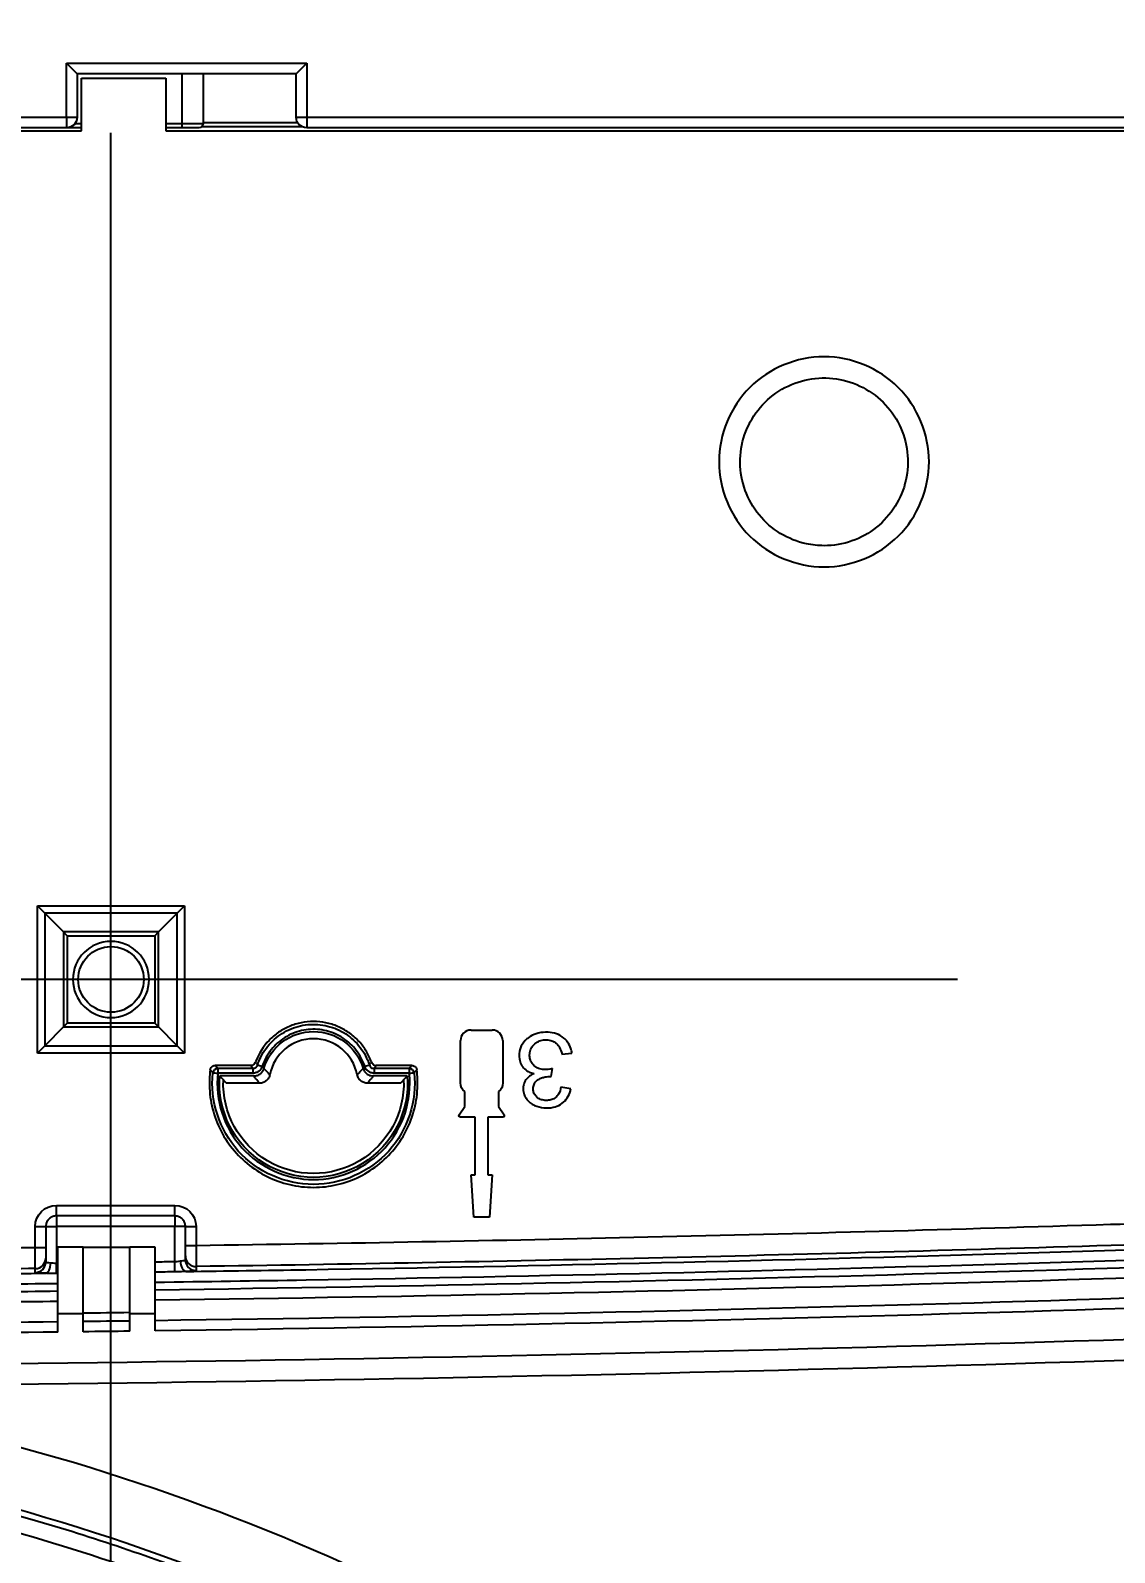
# Model space of a CAD drawing. Header units: millimetres. Extents: x 28 to 2974, y 8 to 3716.
# Drawn here: x 1886.5 to 1937.7, y 1207.4 to 1279.4 of the extents above; entities that cross this region are included whole.
import ezdxf

# ---------------------------------------------------------------- set-up
doc = ezdxf.new("R2010")
doc.units = ezdxf.units.MM
doc.layers.get('Defpoints').update_dxf_attribs({"linetype": 'CONTINUOUS'})
doc.layers.add('1LINE', color=7, linetype='CONTINUOUS')
doc.styles.add('Annotative', font='malgun.ttf')
doc.dimstyles.new('WOO', dxfattribs={"dimtxt": 20, "dimasz": 2, "dimexe": 1.25, "dimexo": 0.3, "dimgap": 1, "dimtad": 1, "dimdec": 1, "dimzin": 1, "dimdsep": 46, "dimtxsty": 'Annotative', "dimcen": 0, "dimclrd": 1, "dimclre": 1, "dimclrt": 2, "dimadec": 0, "dimazin": 0, "dimtfac": 1, "dimtdec": 1, "dimtofl": 0, "dimtmove": 0, "dimatfit": 3, "dimfxl": 0, "dimarcsym": 0})

# ---------------------------------------------------------------- blocks, each defined once
blk = doc.blocks.new('*D12')
at = {"layer": '1LINE', "color": 1, "lineweight": -2}
for p, q in [((1929.416, 1310.67), (2169.11, 1310.67)), ((2167.86, 1308.67), (2167.86, 861.29)), ((1858.761, 859.29), (2169.11, 859.29))]:
    blk.add_line(p, q, dxfattribs=at)
at = {"layer": '1LINE', "color": 1}
for points in [[(2167.527, 1308.67), (2168.193, 1308.67), (2167.86, 1310.67)], [(2167.527, 861.29), (2168.193, 861.29), (2167.86, 859.29)]]:
    blk.add_solid(points, dxfattribs=at)
at = {"layer": 'Defpoints', "color": 0}
for p in [(1929.116, 1310.67), (1858.461, 859.29), (2167.86, 859.29)]:
    blk.add_point(p, dxfattribs=at)
at = {"layer": '1LINE', "color": 2, "insert": (2156.473, 1084.98), "char_height": 20, "attachment_point": 5, "rotation": 90, "style": 'Annotative'}
blk.add_mtext('451', dxfattribs=at)
blk = doc.blocks.new('*D13')
at = {"layer": '1LINE', "color": 1, "lineweight": -2}
for p, q in [((1929.416, 1349.07), (2224.099, 1349.07)), ((2222.849, 1347.07), (2222.849, 861.29)), ((1858.761, 859.29), (2224.099, 859.29))]:
    blk.add_line(p, q, dxfattribs=at)
at = {"layer": '1LINE', "color": 1}
for points in [[(2222.516, 1347.07), (2223.183, 1347.07), (2222.849, 1349.07)], [(2222.516, 861.29), (2223.183, 861.29), (2222.849, 859.29)]]:
    blk.add_solid(points, dxfattribs=at)
at = {"layer": 'Defpoints', "color": 0}
for p in [(1929.116, 1349.07), (1858.461, 859.29), (2222.849, 859.29)]:
    blk.add_point(p, dxfattribs=at)
at = {"layer": '1LINE', "color": 2, "insert": (2211.517, 1104.18), "char_height": 20, "attachment_point": 5, "rotation": 90, "style": 'Annotative'}
blk.add_mtext('490', dxfattribs=at)

msp = doc.modelspace()

# ---------------------------------------------------------------- linework, layer by layer
at = {"layer": '1LINE', "linetype": 'Continuous'}
for p, q in [((1888.193, 1275.251), (1888.193, 1277.801)), ((1888.193, 1277.801), (1888.693, 1277.301)), ((1888.193, 1277.801), (1899.543, 1277.801)), ((1899.043, 1277.301), (1888.693, 1277.301)), ((1888.693, 1277.301), (1888.693, 1275.251)), ((1893.66, 1274.951), (1893.66, 1277.301)), ((1894.643, 1277.301), (1894.643, 1274.951)), ((1899.543, 1277.801), (1899.043, 1277.301)), ((1899.043, 1275.251), (1899.043, 1277.301)), ((1899.543, 1277.801), (1899.543, 1275.251)), ((1888.893, 1277.101), (1892.893, 1277.101)), ((1888.893, 1274.601), (1888.893, 1277.101)), ((1892.893, 1277.101), (1892.893, 1274.601)), ((1835.543, 1275.251), (1888.193, 1275.251)), ((1888.193, 1275.251), (1888.193, 1274.751)), ((1899.543, 1275.251), (1899.543, 1274.751)), ((1899.543, 1275.251), (1952.193, 1275.251)), ((1828.893, 1274.601), (1888.893, 1274.601)), ((1888.193, 1274.751), (1835.543, 1274.751)), ((1888.893, 1274.751), (1888.193, 1274.751)), ((1888.593, 1274.951), (1888.893, 1274.951)), ((1890.293, 1194.511), (1890.293, 1274.511)), ((1892.893, 1274.951), (1893.66, 1274.951)), ((1893.657, 1274.751), (1892.893, 1274.751)), ((1892.893, 1274.601), (1952.893, 1274.601)), ((1894.443, 1274.751), (1893.657, 1274.751)), ((1893.66, 1274.951), (1894.643, 1274.951)), ((1899.325, 1274.801), (1894.576, 1274.801)), ((1894.644, 1275.001), (1899.11, 1275.001)), ((1952.193, 1274.751), (1899.543, 1274.751)), ((1886.813, 1237.991), (1887.161, 1237.644)), ((1886.813, 1237.991), (1893.774, 1237.991)), ((1886.813, 1231.031), (1886.813, 1237.991)), ((1893.426, 1237.644), (1893.774, 1237.991)), ((1893.774, 1237.991), (1893.774, 1231.031)), ((1887.161, 1237.644), (1887.161, 1231.378)), ((1888.05, 1236.754), (1887.161, 1237.644)), ((1893.426, 1237.644), (1887.161, 1237.644)), ((1893.426, 1237.644), (1892.537, 1236.754)), ((1893.426, 1231.378), (1893.426, 1237.644)), ((1892.537, 1236.754), (1888.05, 1236.754)), ((1888.05, 1236.754), (1888.05, 1232.268)), ((1888.225, 1236.58), (1888.05, 1236.754)), ((1888.225, 1236.58), (1888.225, 1232.443)), ((1888.225, 1236.58), (1892.362, 1236.58)), ((1892.362, 1236.58), (1892.537, 1236.754)), ((1892.362, 1236.58), (1892.362, 1232.443)), ((1892.537, 1232.268), (1892.537, 1236.754)), ((1930.293, 1234.511), (1850.293, 1234.511)), ((1888.05, 1232.268), (1887.161, 1231.378)), ((1888.225, 1232.443), (1888.05, 1232.268)), ((1888.05, 1232.268), (1892.537, 1232.268)), ((1892.362, 1232.443), (1888.225, 1232.443)), ((1892.537, 1232.268), (1892.362, 1232.443)), ((1893.426, 1231.378), (1892.537, 1232.268)), ((1907.31, 1232.119), (1908.31, 1232.119)), ((1886.813, 1231.031), (1887.161, 1231.378)), ((1887.161, 1231.378), (1893.426, 1231.378)), ((1893.426, 1231.378), (1893.774, 1231.031)), ((1906.81, 1229.619), (1906.81, 1231.619)), ((1908.81, 1231.619), (1908.81, 1229.619)), ((1893.774, 1231.031), (1886.813, 1231.031)), ((1911.606, 1230.974), (1912.073, 1231.031)), ((1896.903, 1230.45), (1895.216, 1230.45)), ((1895.338, 1230.313), (1895.338, 1230.081)), ((1895.338, 1230.313), (1897.001, 1230.313)), ((1897.001, 1230.081), (1895.338, 1230.081)), ((1897.044, 1229.95), (1895.431, 1229.95)), ((1897.001, 1230.313), (1897.001, 1230.081)), ((1904.298, 1229.95), (1902.685, 1229.95)), ((1902.728, 1230.313), (1902.728, 1230.081)), ((1902.728, 1230.313), (1904.391, 1230.313)), ((1904.391, 1230.081), (1902.728, 1230.081)), ((1904.513, 1230.45), (1902.826, 1230.45)), ((1904.391, 1230.313), (1904.391, 1230.081)), ((1911.101, 1229.921), (1911.152, 1230.299)), ((1897.311, 1229.608), (1895.76, 1229.608)), ((1903.969, 1229.608), (1902.417, 1229.608)), ((1907.01, 1229.219), (1907.01, 1229.219)), ((1907.01, 1228.512), (1907.01, 1229.219)), ((1908.61, 1229.219), (1908.61, 1229.219)), ((1908.61, 1229.219), (1908.61, 1228.512)), ((1908.81, 1229.619), (1908.81, 1229.619)), ((1912.026, 1229.348), (1911.56, 1229.425)), ((1906.75, 1228.114), (1907.01, 1228.512)), ((1908.61, 1228.512), (1908.87, 1228.114)), ((1906.81, 1228.004), (1906.81, 1228.004)), ((1907.51, 1228.004), (1906.81, 1228.004)), ((1907.51, 1228.004), (1906.81, 1228.004)), ((1907.51, 1228.004), (1907.51, 1228.004)), ((1907.51, 1225.276), (1907.51, 1228.004)), ((1908.11, 1228.004), (1908.11, 1228.004)), ((1908.81, 1228.004), (1908.11, 1228.004)), ((1908.11, 1228.004), (1908.11, 1225.276)), ((1908.81, 1228.004), (1908.11, 1228.004)), ((1908.81, 1228.004), (1908.81, 1228.004)), ((1907.444, 1223.276), (1907.31, 1225.276)), ((1907.31, 1225.276), (1907.51, 1225.276)), ((1907.444, 1223.276), (1907.31, 1225.276)), ((1908.11, 1225.276), (1908.31, 1225.276)), ((1908.31, 1225.276), (1908.177, 1223.276)), ((1908.31, 1225.276), (1908.177, 1223.276)), ((1887.711, 1223.837), (1893.311, 1223.837)), ((1887.711, 1223.337), (1887.711, 1223.837)), ((1893.311, 1223.337), (1893.311, 1223.837)), ((1886.711, 1221.849), (1886.711, 1222.837)), ((1887.211, 1222.837), (1887.211, 1221.849)), ((1887.211, 1222.837), (1887.711, 1222.837)), ((1893.311, 1223.337), (1887.711, 1223.337)), ((1887.711, 1223.337), (1887.711, 1222.837)), ((1887.711, 1222.837), (1887.711, 1221.113)), ((1893.311, 1222.837), (1887.711, 1222.837)), ((1893.311, 1223.337), (1893.311, 1222.837)), ((1893.311, 1221.184), (1893.311, 1222.837)), ((1893.811, 1222.837), (1893.311, 1222.837)), ((1893.811, 1221.946), (1893.811, 1222.837)), ((1894.311, 1222.837), (1894.311, 1221.946)), ((1907.444, 1223.276), (1907.444, 1223.276)), ((1908.177, 1223.276), (1907.444, 1223.276)), ((1908.177, 1223.276), (1907.444, 1223.276)), ((1908.177, 1223.276), (1908.177, 1223.276)), ((1887.779, 1218.706), (1887.779, 1221.864)), ((1888.979, 1218.706), (1888.979, 1221.864)), ((1888.979, 1221.864), (1891.179, 1221.864)), ((1891.179, 1218.706), (1891.179, 1221.864)), ((1892.379, 1221.864), (1891.179, 1221.864)), ((1892.379, 1218.706), (1892.379, 1221.864)), ((1893.318, 1220.695), (1893.311, 1221.184)), ((1887.717, 1220.623), (1887.711, 1221.113)), ((1888.979, 1218.706), (1887.779, 1218.706)), ((1887.779, 1217.848), (1887.779, 1218.706)), ((1888.979, 1217.863), (1888.979, 1218.706)), ((1891.179, 1217.891), (1891.179, 1218.706)), ((1892.379, 1218.706), (1891.179, 1218.706)), ((1892.379, 1217.907), (1892.379, 1218.706))]:
    msp.add_line(p, q, dxfattribs=at)
at = {"layer": '1LINE', "linetype": 'Continuous', "extrusion": (0, 0, -1)}
msp.add_circle((-1890.293, 1234.511), 1.8, dxfattribs=at)
at = {"layer": '1LINE', "linetype": 'Continuous'}
msp.add_circle((1890.293, 1234.511), 1.55, dxfattribs=at)
at = {"layer": '1LINE', "linetype": 'Continuous', "extrusion": (0, 0, -1)}
for centre, radius, start, end in [((-1888.193, 1275.251), 0.5, 180, 270), ((-1899.864, 1229.608), 2.444, 16.6111, 163.3889), ((-1899.864, 1229.608), 4.447, 175.58704, 4.41296), ((-1899.864, 1229.608), 4.264, 177.86623, 2.13377)]:
    msp.add_arc(centre, radius, start, end, dxfattribs=at)
at = {"layer": '1LINE', "linetype": 'Continuous', "extrusion": (6.12303e-17, -3.74928e-33, -1)}
for centre, radius, start, end in [((-1899.543, 1275.251), 0.5, 270, 0), ((-1894.443, 1274.951), 0.2, 180, 270)]:
    msp.add_arc(centre, radius, start, end, dxfattribs=at)
at = {"layer": '1LINE', "linetype": 'Continuous', "extrusion": (-3.83778e-22, -6.26758e-06, 1)}
for centre, start, end in [((1907.31, 1231.619, -0.008), 90, 180), ((1908.31, 1231.619, -0.008), 0, 90)]:
    msp.add_arc(centre, 0.5, start, end, dxfattribs=at)
at = {"layer": '1LINE', "linetype": 'Continuous'}
msp.add_arc((1899.864, 1229.608), 2.102, 11.06613, 168.93387, dxfattribs=at)
at = {"layer": '1LINE', "linetype": 'Continuous', "extrusion": (3.83778e-22, 6.26757e-06, -1)}
for centre, radius, start, end in [((-1907.31, 1229.619, 0.008), 0.5, 306.8699, 359.98137), ((-1907.31, 1229.619, 0.008), 0.5, 306.8699, 359.98079), ((-1908.31, 1229.619, 0.008), 0.5, 180.01863, 233.1301), ((-1908.31, 1229.619, 0.008), 0.5, 180.01921, 233.1301), ((-1906.81, 1228.075, 0.008), 0.0716, 270, 33.03874), ((-1906.81, 1228.075, 0.008), 0.0716, 270, 359.86704), ((-1908.81, 1228.075, 0.008), 0.0716, 146.96126, 270), ((-1908.81, 1228.075, 0.008), 0.0716, 180.13296, 270), ((-1887.711, 1222.837, 0.008), 1, 0, 89.99964), ((-1893.311, 1222.837, 0.008), 1, 89.99964, 179.99964)]:
    msp.add_arc(centre, radius, start, end, dxfattribs=at)
at = {"layer": '1LINE', "linetype": 'Continuous'}
for centre, major_axis, ratio, start_param, end_param in [((1888.193, 1275.251), (-0.5, 0), 0.000006, 1.570796, 3.141593), ((1899.543, 1275.251), (0.5, 0), 0.000006, 3.141593, 4.712389), ((1893.657, 1274.951), (0, 0.2), 0.017452, 3.141593, 4.712389), ((1895.338, 1230.081), (0.186, 0.167), 0.880523, 0.900311, 2.241288), ((1895.338, 1230.081), (0.249, -0.026), 0.000006, 3.521932, 4.71233), ((1897.442, 1230.401), (-0.238, 0.078), 0.000006, 0.380503, 1.570798), ((1902.287, 1230.401), (0.238, 0.078), 0.000006, 4.712387, 5.902677), ((1904.391, 1230.081), (-0.186, 0.167), 0.880494, 4.041762, 5.383016), ((1904.391, 1230.081), (0.249, 0.026), 0.000006, 4.712464, 5.902891), ((1886.711, 1222.837), (-0.5, 0), 0.000006, 1.570796, 3.141593), ((1894.311, 1222.837), (-0.5, 0), 0.000006, 0.000006, 1.570796), ((1894.311, 1221.946), (-0.5, 0), 0.000006, 0, 1.570796), ((1886.711, 1221.849), (-0.5, 0), 0.000006, 1.570796, 3.141593), ((1886.711, 1221.349), (-0.5, 0), 0.998752, 1.582065, 3.141593), ((1893.84, 1221.211), (-0.023, 0.499), 0.528742, 1.546832, 3.082724), ((1894.311, 1221.447), (-0.5, 0), 0.998752, 0.000006, 1.585125), ((1894.311, 1221.26), (-0.5, 0), 0.998752, 0.000006, 1.585124), ((1886.711, 1221.163), (-0.5, 0), 0.998752, 1.582064, 3.141593), ((1887.182, 1221.126), (-0.01, -0.5), 0.529059, 0.058882, 1.581223)]:
    msp.add_ellipse(centre, major_axis=major_axis, ratio=ratio, start_param=start_param, end_param=end_param, dxfattribs=at)
for points, knots in [([(1923.993, 1254.006), (1922.692, 1254.006), (1921.404, 1254.54), (1919.564, 1256.38), (1919.03, 1257.668), (1919.03, 1260.27), (1919.564, 1261.558), (1921.404, 1263.398), (1922.692, 1263.932), (1925.294, 1263.932), (1926.582, 1263.398), (1928.422, 1261.558), (1928.956, 1260.27), (1928.956, 1257.668), (1928.422, 1256.38), (1926.582, 1254.54), (1925.294, 1254.006), (1923.993, 1254.006)], [0, 0, 0, 0, 0.125, 0.125, 0.25, 0.25, 0.375, 0.375, 0.5, 0.5, 0.625, 0.625, 0.75, 0.75, 0.875, 0.875, 1, 1, 1, 1]), ([(1923.992, 1255.006), (1924.436, 1255.006), (1924.886, 1255.083), (1925.723, 1255.376), (1926.122, 1255.597), (1926.815, 1256.152), (1927.118, 1256.492), (1927.588, 1257.244), (1927.762, 1257.666), (1927.956, 1258.531), (1927.98, 1258.987), (1927.878, 1259.867), (1927.75, 1260.305), (1927.362, 1261.103), (1927.096, 1261.473), (1926.466, 1262.097), (1926.092, 1262.359), (1925.291, 1262.739), (1924.852, 1262.863), (1923.97, 1262.957), (1923.515, 1262.928), (1922.652, 1262.724), (1922.232, 1262.546), (1921.484, 1262.069), (1921.147, 1261.762), (1920.6, 1261.064), (1920.383, 1260.663), (1920.098, 1259.823), (1920.026, 1259.372), (1920.035, 1258.486), (1920.116, 1258.037), (1920.418, 1257.203), (1920.643, 1256.806), (1921.204, 1256.119), (1921.548, 1255.819), (1922.305, 1255.357), (1922.728, 1255.188), (1923.434, 1255.036), (1923.714, 1255.006), (1923.992, 1255.006)], [0, 0, 0, 0, 0.053693, 0.053693, 0.107394, 0.107394, 0.161093, 0.161093, 0.214788, 0.214788, 0.268483, 0.268483, 0.322177, 0.322177, 0.375875, 0.375875, 0.429576, 0.429576, 0.483277, 0.483277, 0.536977, 0.536977, 0.590671, 0.590671, 0.644366, 0.644366, 0.69806, 0.69806, 0.751758, 0.751758, 0.805458, 0.805458, 0.85916, 0.85916, 0.91286, 0.91286, 0.966555, 0.966555, 1, 1, 1, 1]), ([(1902.607, 1230.603), (1902.602, 1230.62), (1902.595, 1230.636), (1902.519, 1230.836), (1902.431, 1231.01), (1902.223, 1231.337), (1902.1, 1231.494), (1901.829, 1231.774), (1901.681, 1231.9), (1901.359, 1232.122), (1901.186, 1232.217), (1900.824, 1232.371), (1900.635, 1232.429), (1900.254, 1232.506), (1900.06, 1232.526), (1899.666, 1232.526), (1899.472, 1232.506), (1899.092, 1232.429), (1898.902, 1232.37), (1898.543, 1232.217), (1898.373, 1232.124), (1898.051, 1231.902), (1897.899, 1231.774), (1897.495, 1231.355), (1897.279, 1231.016), (1897.134, 1230.637), (1897.127, 1230.62), (1897.121, 1230.603)], [0, 0, 0, 0, 0.007277, 0.007277, 0.089375, 0.089375, 0.171473, 0.171473, 0.253572, 0.253572, 0.33567, 0.33567, 0.417769, 0.417769, 0.499867, 0.499867, 0.581966, 0.581966, 0.664064, 0.664064, 0.746162, 0.746162, 0.828261, 0.828261, 0.992458, 0.992458, 1, 1, 1, 1]), ([(1897.221, 1230.473), (1897.264, 1230.602), (1897.315, 1230.727), (1897.515, 1231.127), (1897.704, 1231.386), (1898.151, 1231.82), (1898.415, 1232.002), (1898.979, 1232.263), (1899.288, 1232.346), (1899.907, 1232.406), (1900.227, 1232.383), (1900.832, 1232.234), (1901.125, 1232.106), (1901.647, 1231.765), (1901.881, 1231.548), (1902.261, 1231.053), (1902.41, 1230.769), (1902.507, 1230.473)], [0, 0, 0, 0, 0.057793, 0.057793, 0.192523, 0.192523, 0.327098, 0.327098, 0.461455, 0.461455, 0.596049, 0.596049, 0.73065, 0.73065, 0.865194, 0.865194, 1, 1, 1, 1]), ([(1902.287, 1230.401), (1902.198, 1230.673), (1902.061, 1230.933), (1901.713, 1231.386), (1901.498, 1231.585), (1901.02, 1231.898), (1900.751, 1232.015), (1900.197, 1232.151), (1899.904, 1232.173), (1899.336, 1232.118), (1899.053, 1232.041), (1898.536, 1231.802), (1898.294, 1231.635), (1897.884, 1231.238), (1897.711, 1231), (1897.528, 1230.634), (1897.481, 1230.519), (1897.442, 1230.401)], [0, 0, 0, 0, 0.134808, 0.134808, 0.269359, 0.269359, 0.403964, 0.403964, 0.538546, 0.538546, 0.672908, 0.672908, 0.807499, 0.807499, 0.942257, 0.942257, 1, 1, 1, 1]), ([(1911.696, 1231.743), (1911.592, 1231.828), (1911.472, 1231.896), (1911.219, 1231.985), (1911.085, 1232.008), (1910.796, 1232.022), (1910.639, 1232.011), (1910.351, 1231.943), (1910.217, 1231.888), (1910.045, 1231.778), (1909.994, 1231.74), (1909.947, 1231.698)], [0, 0, 0, 0, 0.214789, 0.214789, 0.427845, 0.427845, 0.675057, 0.675057, 0.899837, 0.899837, 1, 1, 1, 1]), ([(1909.947, 1231.698), (1909.841, 1231.605), (1909.748, 1231.493), (1909.63, 1231.257), (1909.597, 1231.133), (1909.579, 1230.902), (1909.585, 1230.792), (1909.63, 1230.599), (1909.664, 1230.513), (1909.76, 1230.362), (1909.822, 1230.294), (1909.962, 1230.184), (1910.041, 1230.141), (1910.179, 1230.088), (1910.236, 1230.072), (1910.294, 1230.06)], [0, 0, 0, 0, 0.202714, 0.202714, 0.379695, 0.379695, 0.534618, 0.534618, 0.662465, 0.662465, 0.790525, 0.790525, 0.916288, 0.916288, 1, 1, 1, 1]), ([(1911.152, 1230.299), (1911.022, 1230.267), (1910.887, 1230.244), (1910.668, 1230.258), (1910.581, 1230.276), (1910.42, 1230.341), (1910.345, 1230.39), (1910.224, 1230.504), (1910.174, 1230.57), (1910.109, 1230.707), (1910.091, 1230.778), (1910.076, 1230.921), (1910.078, 1230.994), (1910.105, 1231.15), (1910.138, 1231.234), (1910.224, 1231.37), (1910.275, 1231.426), (1910.396, 1231.529), (1910.47, 1231.574), (1910.628, 1231.637), (1910.714, 1231.654), (1910.892, 1231.665), (1910.987, 1231.658), (1911.149, 1231.614), (1911.22, 1231.582), (1911.299, 1231.527), (1911.316, 1231.514), (1911.332, 1231.5)], [0, 0, 0, 0, 0.127923, 0.127923, 0.210044, 0.210044, 0.292918, 0.292918, 0.368996, 0.368996, 0.437223, 0.437223, 0.505101, 0.505101, 0.588163, 0.588163, 0.658725, 0.658725, 0.738747, 0.738747, 0.820597, 0.820597, 0.908301, 0.908301, 0.98026, 0.98026, 1, 1, 1, 1]), ([(1911.332, 1231.5), (1911.381, 1231.46), (1911.422, 1231.411), (1911.513, 1231.271), (1911.552, 1231.173), (1911.59, 1231.041), (1911.599, 1231.007), (1911.606, 1230.974)], [0, 0, 0, 0, 0.313914, 0.313914, 0.829214, 0.829214, 1, 1, 1, 1]), ([(1912.073, 1231.031), (1912.065, 1231.104), (1912.051, 1231.177), (1911.996, 1231.356), (1911.943, 1231.461), (1911.824, 1231.623), (1911.763, 1231.687), (1911.696, 1231.743)], [0, 0, 0, 0, 0.26615, 0.26615, 0.683489, 0.683489, 1, 1, 1, 1]), ([(1896.903, 1230.45), (1896.929, 1230.45), (1896.956, 1230.455), (1897.005, 1230.472), (1897.029, 1230.485), (1897.069, 1230.517), (1897.086, 1230.536), (1897.108, 1230.572), (1897.116, 1230.588), (1897.121, 1230.603)], [0, 0, 0, 0, 0.276926, 0.276926, 0.55465, 0.55465, 0.822888, 0.822888, 1, 1, 1, 1]), ([(1897.121, 1230.603), (1897.124, 1230.6), (1897.126, 1230.597), (1897.142, 1230.576), (1897.155, 1230.56), (1897.18, 1230.526), (1897.193, 1230.509), (1897.211, 1230.486), (1897.216, 1230.48), (1897.221, 1230.473)], [0, 0, 0, 0, 0.077406, 0.077406, 0.464478, 0.464478, 0.851481, 0.851481, 1, 1, 1, 1]), ([(1902.507, 1230.473), (1902.512, 1230.479), (1902.517, 1230.486), (1902.536, 1230.509), (1902.548, 1230.526), (1902.574, 1230.56), (1902.587, 1230.576), (1902.602, 1230.597), (1902.605, 1230.6), (1902.607, 1230.603)], [0, 0, 0, 0, 0.148519, 0.148519, 0.535526, 0.535526, 0.922612, 0.922612, 1, 1, 1, 1]), ([(1902.607, 1230.603), (1902.616, 1230.579), (1902.629, 1230.555), (1902.662, 1230.515), (1902.683, 1230.497), (1902.727, 1230.47), (1902.751, 1230.461), (1902.792, 1230.452), (1902.809, 1230.45), (1902.826, 1230.45)], [0, 0, 0, 0, 0.276966, 0.276966, 0.554733, 0.554733, 0.823005, 0.823005, 1, 1, 1, 1]), ([(2055.505, 1230), (2056.142, 1220.292), (2056.671, 1210.549), (2057.64, 1188.675), (2058.078, 1176.54), (2058.667, 1152.216), (2058.792, 1140.025), (2058.264, 1115.589), (2057.61, 1103.349), (2055.098, 1078.821), (2053.258, 1066.591), (2045.67, 1030.277), (2037.844, 1006.559), (2022.108, 973.151), (2016.175, 962.342), (2002.781, 941.455), (1995.422, 931.543), (1983.4, 917.573), (1979.229, 913.06), (1970.531, 904.346), (1966.019, 900.131), (1951.717, 888.158), (1941.263, 881.29), (1918.911, 870.34), (1907.073, 866.183), (1883.121, 860.676), (1870.911, 859.283), (1858.461, 859.29)], [0, 0, 0, 0, 0.063029, 0.063029, 0.14111, 0.14111, 0.219191, 0.219191, 0.297272, 0.297272, 0.375352, 0.375352, 0.531514, 0.531514, 0.609595, 0.609595, 0.687676, 0.687676, 0.726717, 0.726717, 0.765757, 0.765757, 0.843838, 0.843838, 0.921919, 0.921919, 1, 1, 1, 1]), ([(1894.986, 1230.248), (1894.966, 1230.099), (1894.953, 1229.95), (1894.933, 1229.426), (1894.961, 1229.049), (1895.105, 1228.301), (1895.218, 1227.944), (1895.525, 1227.256), (1895.722, 1226.925), (1896.176, 1226.329), (1896.439, 1226.055), (1897.025, 1225.571), (1897.339, 1225.368), (1898.016, 1225.032), (1898.377, 1224.902), (1899.106, 1224.732), (1899.485, 1224.687), (1900.244, 1224.687), (1900.615, 1224.73), (1901.352, 1224.902), (1901.712, 1225.032), (1902.383, 1225.364), (1902.705, 1225.572), (1903.288, 1226.054), (1903.548, 1226.323), (1904.008, 1226.926), (1904.202, 1227.255), (1904.508, 1227.938), (1904.624, 1228.304), (1904.767, 1229.045), (1904.796, 1229.418), (1904.776, 1229.949), (1904.763, 1230.099), (1904.743, 1230.248)], [0, 0, 0, 0, 0.026819, 0.026819, 0.094412, 0.094412, 0.162005, 0.162005, 0.229597, 0.229597, 0.29719, 0.29719, 0.364783, 0.364783, 0.432376, 0.432376, 0.499969, 0.499969, 0.567561, 0.567561, 0.635154, 0.635154, 0.702747, 0.702747, 0.77034, 0.77034, 0.837933, 0.837933, 0.905526, 0.905526, 0.973118, 0.973118, 1, 1, 1, 1]), ([(1904.622, 1230.105), (1904.762, 1228.77), (1904.318, 1227.405), (1902.517, 1225.406), (1901.201, 1224.825), (1898.528, 1224.824), (1897.205, 1225.413), (1895.417, 1227.398), (1894.966, 1228.766), (1895.107, 1230.105)], [0, 0, 0, 0, 0.25, 0.25, 0.5, 0.5, 0.75, 0.75, 1, 1, 1, 1]), ([(1894.986, 1230.248), (1894.989, 1230.275), (1894.997, 1230.301), (1895.02, 1230.348), (1895.036, 1230.37), (1895.074, 1230.406), (1895.096, 1230.42), (1895.141, 1230.44), (1895.166, 1230.447), (1895.199, 1230.45), (1895.207, 1230.45), (1895.216, 1230.45)], [0, 0, 0, 0, 0.237949, 0.237949, 0.476927, 0.476927, 0.703275, 0.703275, 0.926701, 0.926701, 1, 1, 1, 1]), ([(1895.107, 1230.105), (1895.077, 1230.14), (1895.047, 1230.175), (1895.007, 1230.223), (1894.996, 1230.235), (1894.986, 1230.248), (1894.986, 1230.248), (1894.986, 1230.248)], [0, 0, 0, 0, 0.728396, 0.728396, 0.999911, 0.999911, 1, 1, 1, 1]), ([(1895.338, 1230.081), (1895.204, 1228.812), (1895.632, 1227.507), (1897.333, 1225.618), (1898.591, 1225.057), (1901.135, 1225.056), (1902.388, 1225.609), (1904.102, 1227.511), (1904.524, 1228.81), (1904.391, 1230.081)], [0, 0, 0, 0, 0.25, 0.25, 0.5, 0.5, 0.75, 0.75, 1, 1, 1, 1]), ([(1895.216, 1230.45), (1895.227, 1230.438), (1895.238, 1230.425), (1895.278, 1230.38), (1895.308, 1230.346), (1895.338, 1230.313)], [0, 0, 0, 0, 0.271692, 0.271692, 1, 1, 1, 1]), ([(1897.001, 1230.313), (1896.996, 1230.32), (1896.991, 1230.327), (1896.973, 1230.351), (1896.961, 1230.369), (1896.936, 1230.404), (1896.923, 1230.422), (1896.908, 1230.443), (1896.906, 1230.447), (1896.903, 1230.45)], [0, 0, 0, 0, 0.148548, 0.148548, 0.535578, 0.535578, 0.922608, 0.922608, 1, 1, 1, 1]), ([(1897.001, 1230.313), (1897.028, 1230.311), (1897.056, 1230.313), (1897.102, 1230.326), (1897.121, 1230.335), (1897.143, 1230.349), (1897.148, 1230.353), (1897.17, 1230.371), (1897.185, 1230.39), (1897.198, 1230.412), (1897.199, 1230.414), (1897.21, 1230.434), (1897.217, 1230.454), (1897.221, 1230.473)], [0, 0, 0, 0, 0.277101, 0.277101, 0.48078, 0.48078, 0.539653, 0.539653, 0.76933, 0.76933, 0.795908, 0.795908, 1, 1, 1, 1]), ([(1897.442, 1230.401), (1897.43, 1230.364), (1897.414, 1230.329), (1897.367, 1230.253), (1897.333, 1230.214), (1897.253, 1230.15), (1897.205, 1230.124), (1897.106, 1230.09), (1897.053, 1230.081), (1897.001, 1230.081)], [0, 0, 0, 0, 0.197539, 0.197539, 0.458664, 0.458664, 0.729748, 0.729748, 1, 1, 1, 1]), ([(1897.044, 1229.95), (1897.1, 1229.95), (1897.156, 1229.96), (1897.262, 1229.997), (1897.312, 1230.025), (1897.399, 1230.095), (1897.437, 1230.138), (1897.491, 1230.223), (1897.509, 1230.264), (1897.522, 1230.307)], [0, 0, 0, 0, 0.263628, 0.263628, 0.527273, 0.527273, 0.790687, 0.790687, 1, 1, 1, 1]), ([(1897.311, 1229.608), (1897.254, 1229.677), (1897.199, 1229.747), (1897.111, 1229.861), (1897.077, 1229.906), (1897.044, 1229.95)], [0, 0, 0, 0, 0.607271, 0.607271, 1, 1, 1, 1]), ([(1897.801, 1230.012), (1897.791, 1229.957), (1897.77, 1229.903), (1897.714, 1229.807), (1897.677, 1229.763), (1897.591, 1229.69), (1897.542, 1229.661), (1897.433, 1229.62), (1897.372, 1229.608), (1897.311, 1229.608)], [0, 0, 0, 0, 0.244849, 0.244849, 0.489718, 0.489718, 0.734324, 0.734324, 1, 1, 1, 1]), ([(1897.522, 1230.307), (1897.557, 1230.268), (1897.593, 1230.228), (1897.685, 1230.13), (1897.742, 1230.07), (1897.801, 1230.012)], [0, 0, 0, 0, 0.392739, 0.392739, 1, 1, 1, 1]), ([(1901.927, 1230.012), (1901.987, 1230.07), (1902.044, 1230.13), (1902.136, 1230.228), (1902.172, 1230.268), (1902.207, 1230.307)], [0, 0, 0, 0, 0.607261, 0.607261, 1, 1, 1, 1]), ([(1902.417, 1229.608), (1902.362, 1229.608), (1902.305, 1229.618), (1902.199, 1229.655), (1902.149, 1229.683), (1902.062, 1229.752), (1902.024, 1229.795), (1901.962, 1229.894), (1901.939, 1229.952), (1901.927, 1230.012)], [0, 0, 0, 0, 0.244849, 0.244849, 0.489718, 0.489718, 0.734325, 0.734325, 1, 1, 1, 1]), ([(1902.207, 1230.307), (1902.223, 1230.253), (1902.248, 1230.202), (1902.314, 1230.111), (1902.355, 1230.071), (1902.447, 1230.007), (1902.499, 1229.983), (1902.595, 1229.956), (1902.64, 1229.95), (1902.685, 1229.95)], [0, 0, 0, 0, 0.263628, 0.263628, 0.527273, 0.527273, 0.790687, 0.790687, 1, 1, 1, 1]), ([(1902.728, 1230.081), (1902.69, 1230.081), (1902.651, 1230.086), (1902.564, 1230.107), (1902.517, 1230.127), (1902.43, 1230.183), (1902.391, 1230.22), (1902.328, 1230.303), (1902.303, 1230.351), (1902.287, 1230.401)], [0, 0, 0, 0, 0.197364, 0.197364, 0.45853, 0.45853, 0.729684, 0.729684, 1, 1, 1, 1]), ([(1902.685, 1229.95), (1902.652, 1229.906), (1902.618, 1229.861), (1902.53, 1229.747), (1902.474, 1229.677), (1902.417, 1229.608)], [0, 0, 0, 0, 0.392729, 0.392729, 1, 1, 1, 1]), ([(1902.507, 1230.473), (1902.513, 1230.447), (1902.524, 1230.421), (1902.551, 1230.381), (1902.565, 1230.366), (1902.586, 1230.349), (1902.591, 1230.346), (1902.615, 1230.33), (1902.637, 1230.322), (1902.662, 1230.316), (1902.665, 1230.316), (1902.687, 1230.312), (1902.708, 1230.311), (1902.728, 1230.313)], [0, 0, 0, 0, 0.277262, 0.277262, 0.480895, 0.480895, 0.539831, 0.539831, 0.770426, 0.770426, 0.796202, 0.796202, 1, 1, 1, 1]), ([(1902.826, 1230.45), (1902.823, 1230.447), (1902.821, 1230.443), (1902.806, 1230.422), (1902.793, 1230.404), (1902.768, 1230.369), (1902.755, 1230.351), (1902.738, 1230.327), (1902.733, 1230.32), (1902.728, 1230.313)], [0, 0, 0, 0, 0.077373, 0.077373, 0.464413, 0.464413, 0.851453, 0.851453, 1, 1, 1, 1]), ([(1904.391, 1230.313), (1904.421, 1230.346), (1904.451, 1230.38), (1904.491, 1230.425), (1904.502, 1230.438), (1904.513, 1230.45)], [0, 0, 0, 0, 0.72829, 0.72829, 1, 1, 1, 1]), ([(1904.513, 1230.45), (1904.54, 1230.45), (1904.567, 1230.446), (1904.617, 1230.429), (1904.641, 1230.416), (1904.681, 1230.383), (1904.698, 1230.364), (1904.724, 1230.321), (1904.733, 1230.297), (1904.741, 1230.265), (1904.742, 1230.257), (1904.743, 1230.248)], [0, 0, 0, 0, 0.237915, 0.237915, 0.476863, 0.476863, 0.703144, 0.703144, 0.926572, 0.926572, 1, 1, 1, 1]), ([(1904.743, 1230.248), (1904.743, 1230.248), (1904.743, 1230.248), (1904.732, 1230.235), (1904.722, 1230.222), (1904.681, 1230.175), (1904.652, 1230.14), (1904.622, 1230.105)], [0, 0, 0, 0, 0.00009, 0.00009, 0.271628, 0.271628, 1, 1, 1, 1]), ([(1910.294, 1230.06), (1910.251, 1230.041), (1910.208, 1230.021), (1910.127, 1229.974), (1910.088, 1229.948), (1909.995, 1229.874), (1909.944, 1229.822), (1909.903, 1229.763)], [0, 0, 0, 0, 0.282425, 0.282425, 0.565316, 0.565316, 1, 1, 1, 1]), ([(1910.488, 1229.783), (1910.539, 1229.813), (1910.592, 1229.839), (1910.699, 1229.879), (1910.753, 1229.895), (1910.856, 1229.915), (1910.904, 1229.921), (1911.002, 1229.927), (1911.051, 1229.926), (1911.101, 1229.921)], [0, 0, 0, 0, 0.27602, 0.27602, 0.539398, 0.539398, 0.767096, 0.767096, 1, 1, 1, 1]), ([(1909.903, 1229.763), (1909.857, 1229.7), (1909.821, 1229.628), (1909.777, 1229.477), (1909.768, 1229.397), (1909.774, 1229.238), (1909.79, 1229.156), (1909.841, 1229.016), (1909.872, 1228.956), (1909.909, 1228.899)], [0, 0, 0, 0, 0.257108, 0.257108, 0.514249, 0.514249, 0.780292, 0.780292, 1, 1, 1, 1]), ([(1911.56, 1229.425), (1911.54, 1229.308), (1911.504, 1229.19), (1911.406, 1229.031), (1911.36, 1228.978), (1911.253, 1228.893), (1911.192, 1228.859), (1911.063, 1228.812), (1910.993, 1228.8), (1910.844, 1228.791), (1910.761, 1228.797), (1910.618, 1228.831), (1910.554, 1228.857), (1910.442, 1228.929), (1910.391, 1228.975), (1910.312, 1229.079), (1910.283, 1229.139), (1910.253, 1229.253), (1910.249, 1229.309), (1910.252, 1229.428), (1910.264, 1229.493), (1910.306, 1229.6), (1910.333, 1229.644), (1910.401, 1229.722), (1910.443, 1229.756), (1910.488, 1229.783)], [0, 0, 0, 0, 0.145479, 0.145479, 0.228292, 0.228292, 0.310999, 0.310999, 0.394549, 0.394549, 0.492525, 0.492525, 0.573123, 0.573123, 0.653979, 0.653979, 0.73177, 0.73177, 0.797599, 0.797599, 0.875337, 0.875337, 0.936526, 0.936526, 1, 1, 1, 1]), ([(1910.309, 1228.563), (1910.445, 1228.5), (1910.595, 1228.461), (1910.893, 1228.433), (1911.046, 1228.441), (1911.312, 1228.498), (1911.43, 1228.543), (1911.64, 1228.671), (1911.736, 1228.755), (1911.88, 1228.942), (1911.934, 1229.045), (1911.995, 1229.216), (1912.013, 1229.281), (1912.026, 1229.348)], [0, 0, 0, 0, 0.207361, 0.207361, 0.413194, 0.413194, 0.5822, 0.5822, 0.752095, 0.752095, 0.90772, 0.90772, 1, 1, 1, 1]), ([(1909.909, 1228.899), (1909.935, 1228.859), (1909.965, 1228.821), (1910.031, 1228.75), (1910.067, 1228.717), (1910.168, 1228.639), (1910.237, 1228.597), (1910.309, 1228.563)], [0, 0, 0, 0, 0.273764, 0.273764, 0.547391, 0.547391, 1, 1, 1, 1]), ([(1858.46, 862.771), (1870.482, 862.765), (1882.481, 864.112), (1905.915, 869.481), (1917.108, 873.412), (1938.453, 883.721), (1948.643, 890.268), (1962.574, 901.734), (1966.967, 905.78), (1975.424, 914.129), (1979.477, 918.449), (1991.163, 931.801), (1998.312, 941.234), (2011.387, 961.116), (2017.322, 971.596), (2033.065, 1003.932), (2040.724, 1026.235), (2048.589, 1060.484), (2050.574, 1072.05), (2053.453, 1095.433), (2054.331, 1107.284), (2055.674, 1142.781), (2054.973, 1166.404), (2053.607, 1201.859), (2053.024, 1213.866), (2052.285, 1225.819)], [0, 0, 0, 0, 0.076741, 0.076741, 0.153483, 0.153483, 0.230224, 0.230224, 0.268595, 0.268595, 0.306966, 0.306966, 0.383707, 0.383707, 0.460449, 0.460449, 0.613932, 0.613932, 0.690673, 0.690673, 0.767415, 0.767415, 0.920898, 0.920898, 1, 1, 1, 1]), ([(1894.311, 1221.946), (1901.431, 1222.048), (1908.55, 1222.181), (1922.958, 1222.511), (1930.247, 1222.712), (1942.393, 1223.095), (1947.251, 1223.253), (1956.977, 1223.563), (1961.845, 1223.719), (1966.88, 1223.879), (1967.046, 1223.885), (1967.213, 1223.89)], [0, 0, 0, 0, 0.292906, 0.292906, 0.592859, 0.592859, 0.792789, 0.792789, 0.993141, 0.993141, 1, 1, 1, 1]), ([(1887.711, 1223.337), (1887.655, 1223.337), (1887.598, 1223.327), (1887.492, 1223.29), (1887.442, 1223.262), (1887.355, 1223.192), (1887.316, 1223.149), (1887.257, 1223.054), (1887.235, 1223.001), (1887.215, 1222.911), (1887.211, 1222.874), (1887.211, 1222.837)], [0, 0, 0, 0, 0.214941, 0.214941, 0.429883, 0.429883, 0.644824, 0.644824, 0.859766, 0.859766, 1, 1, 1, 1]), ([(1893.811, 1222.837), (1893.811, 1222.893), (1893.801, 1222.95), (1893.764, 1223.055), (1893.736, 1223.106), (1893.666, 1223.193), (1893.623, 1223.231), (1893.528, 1223.291), (1893.475, 1223.312), (1893.385, 1223.333), (1893.348, 1223.337), (1893.311, 1223.337)], [0, 0, 0, 0, 0.214941, 0.214941, 0.429881, 0.429881, 0.644822, 0.644822, 0.859762, 0.859762, 1, 1, 1, 1]), ([(1893.847, 1220.712), (1895.733, 1220.738), (1897.619, 1220.767), (1910.71, 1220.982), (1921.913, 1221.241), (1944.142, 1221.909), (1955.169, 1222.277), (1966.197, 1222.629)], [0, 0, 0, 0, 0.07819, 0.07819, 0.542669, 0.542669, 1, 1, 1, 1]), ([(1966.197, 1222.858), (1965.703, 1222.843), (1965.208, 1222.827), (1962.049, 1222.726), (1959.383, 1222.641), (1950.334, 1222.352), (1943.951, 1222.145), (1930.276, 1221.714), (1922.984, 1221.513), (1908.568, 1221.182), (1901.443, 1221.049), (1894.318, 1220.947)], [0, 0, 0, 0, 0.020635, 0.020635, 0.131891, 0.131891, 0.398363, 0.398363, 0.702705, 0.702705, 1, 1, 1, 1]), ([(1966.213, 1222.13), (1955.185, 1221.778), (1944.157, 1221.41), (1921.926, 1220.742), (1910.72, 1220.483), (1897.136, 1220.26), (1894.758, 1220.224), (1892.38, 1220.192)], [0, 0, 0, 0, 0.448158, 0.448158, 0.9034, 0.9034, 1, 1, 1, 1]), ([(1893.811, 1221.447), (1893.811, 1221.448), (1893.811, 1221.452), (1893.811, 1221.47), (1893.811, 1221.492), (1893.811, 1221.552), (1893.811, 1221.59), (1893.811, 1221.677), (1893.811, 1221.728), (1893.811, 1221.833), (1893.811, 1221.89), (1893.811, 1221.946)], [0, 0, 0, 0, 0.111893, 0.111893, 0.333899, 0.333899, 0.555926, 0.555926, 0.777963, 0.777963, 1, 1, 1, 1]), ([(1894.311, 1221.946), (1894.312, 1221.834), (1894.312, 1221.721), (1894.314, 1221.509), (1894.315, 1221.409), (1894.316, 1221.234), (1894.316, 1221.157), (1894.317, 1221.039), (1894.318, 1220.995), (1894.318, 1220.958), (1894.318, 1220.95), (1894.318, 1220.947)], [0, 0, 0, 0, 0.222029, 0.222029, 0.444063, 0.444063, 0.666091, 0.666091, 0.888102, 0.888102, 1, 1, 1, 1]), ([(1876.372, 1221.753), (1878.092, 1221.766), (1879.811, 1221.78), (1883.257, 1221.811), (1884.984, 1221.829), (1886.711, 1221.849)], [0, 0, 0, 0, 0.498929, 0.498929, 1, 1, 1, 1]), ([(1886.716, 1220.85), (1886.716, 1220.855), (1886.716, 1220.88), (1886.716, 1220.965), (1886.715, 1221.026), (1886.715, 1221.174), (1886.714, 1221.264), (1886.713, 1221.459), (1886.712, 1221.568), (1886.711, 1221.734), (1886.711, 1221.791), (1886.711, 1221.849)], [0, 0, 0, 0, 0.221997, 0.221997, 0.443991, 0.443991, 0.665989, 0.665989, 0.887998, 0.887998, 1, 1, 1, 1]), ([(1887.211, 1221.849), (1887.211, 1221.82), (1887.211, 1221.791), (1887.211, 1221.708), (1887.211, 1221.654), (1887.211, 1221.556), (1887.211, 1221.511), (1887.211, 1221.437), (1887.211, 1221.407), (1887.211, 1221.364), (1887.211, 1221.352), (1887.211, 1221.349)], [0, 0, 0, 0, 0.112005, 0.112005, 0.334017, 0.334017, 0.556016, 0.556016, 0.778008, 0.778008, 1, 1, 1, 1]), ([(1892.379, 1221.172), (1892.421, 1221.172), (1892.463, 1221.173), (1892.773, 1221.177), (1893.042, 1221.181), (1893.311, 1221.184)], [0, 0, 0, 0, 0.135211, 0.135211, 1, 1, 1, 1]), ([(1893.311, 1221.184), (1893.348, 1221.185), (1893.385, 1221.188), (1893.475, 1221.198), (1893.528, 1221.207), (1893.575, 1221.211)], [0, 0, 0, 0, 0.394965, 0.394965, 1, 1, 1, 1]), ([(1893.575, 1221.211), (1893.623, 1221.215), (1893.666, 1221.22), (1893.736, 1221.231), (1893.764, 1221.237), (1893.801, 1221.249), (1893.811, 1221.255), (1893.811, 1221.26)], [0, 0, 0, 0, 0.332892, 0.332892, 0.666421, 0.666421, 1, 1, 1, 1]), ([(1886.716, 1220.85), (1884.991, 1220.83), (1883.265, 1220.813), (1879.82, 1220.781), (1878.1, 1220.767), (1876.38, 1220.755)], [0, 0, 0, 0, 0.50082, 0.50082, 1, 1, 1, 1]), ([(1886.716, 1220.663), (1886.716, 1220.68), (1886.716, 1220.697), (1886.716, 1220.759), (1886.716, 1220.804), (1886.716, 1220.85)], [0, 0, 0, 0, 0.268022, 0.268022, 1, 1, 1, 1]), ([(1887.187, 1220.626), (1887.155, 1220.627), (1887.123, 1220.628), (1887.005, 1220.631), (1886.929, 1220.635), (1886.81, 1220.643), (1886.766, 1220.648), (1886.725, 1220.656), (1886.716, 1220.66), (1886.716, 1220.663)], [0, 0, 0, 0, 0.114649, 0.114649, 0.447509, 0.447509, 0.780686, 0.780686, 1, 1, 1, 1]), ([(1887.717, 1220.623), (1887.606, 1220.622), (1887.495, 1220.622), (1887.319, 1220.625), (1887.253, 1220.626), (1887.187, 1220.626)], [0, 0, 0, 0, 0.618009, 0.618009, 1, 1, 1, 1]), ([(1887.211, 1221.163), (1887.211, 1221.159), (1887.215, 1221.155), (1887.236, 1221.147), (1887.257, 1221.142), (1887.317, 1221.134), (1887.355, 1221.13), (1887.414, 1221.127), (1887.43, 1221.126), (1887.446, 1221.126)], [0, 0, 0, 0, 0.219623, 0.219623, 0.552959, 0.552959, 0.88554, 0.88554, 1, 1, 1, 1]), ([(1887.446, 1221.126), (1887.478, 1221.125), (1887.511, 1221.121), (1887.598, 1221.114), (1887.655, 1221.111), (1887.711, 1221.113)], [0, 0, 0, 0, 0.396146, 0.396146, 1, 1, 1, 1]), ([(1893.847, 1220.712), (1893.746, 1220.709), (1893.642, 1220.704), (1893.464, 1220.698), (1893.391, 1220.696), (1893.318, 1220.695)], [0, 0, 0, 0, 0.590408, 0.590408, 1, 1, 1, 1]), ([(1894.318, 1220.761), (1894.318, 1220.755), (1894.299, 1220.749), (1894.224, 1220.738), (1894.168, 1220.732), (1894.028, 1220.721), (1893.942, 1220.716), (1893.847, 1220.712)], [0, 0, 0, 0, 0.333426, 0.333426, 0.666866, 0.666866, 1, 1, 1, 1]), ([(1894.318, 1220.947), (1894.318, 1220.931), (1894.318, 1220.914), (1894.318, 1220.852), (1894.318, 1220.806), (1894.318, 1220.761)], [0, 0, 0, 0, 0.268022, 0.268022, 1, 1, 1, 1]), ([(1870.908, 1215.35), (1875.529, 1214.801), (1880.097, 1213.945), (1893.056, 1210.609), (1901.019, 1207.433), (1908.442, 1203.389)], [0, 0, 0, 0, 0.345967, 0.345967, 1, 1, 1, 1]), ([(1907.484, 1200.57), (1900.236, 1204.586), (1892.442, 1207.759), (1879.967, 1211.039), (1875.702, 1211.875), (1869.282, 1212.705), (1867.132, 1212.913), (1862.811, 1213.19), (1860.612, 1213.259), (1858.461, 1213.259)], [0, 0, 0, 0, 0.5, 0.5, 0.75, 0.75, 0.875, 0.875, 1, 1, 1, 1]), ([(1860.469, 1212.97), (1861.982, 1212.921), (1865.001, 1212.824), (1869.503, 1212.421), (1873.967, 1211.832), (1878.394, 1211.041), (1882.779, 1210.054), (1887.117, 1208.873), (1891.392, 1207.503), (1895.577, 1205.953), (1899.649, 1204.237), (1903.597, 1202.366), (1909.211, 1199.402), (1918.471, 1193.607), (1927.936, 1185.627), (1935.608, 1177.209), (1940.962, 1170.272), (1945.097, 1163.897), (1947.798, 1158.892), (1949.46, 1155.616), (1950.759, 1152.816), (1951.692, 1150.568), (1952.15, 1149.464)], [0, 0, 0, 0, 0.036407, 0.072651, 0.108822, 0.145031, 0.181384, 0.217884, 0.254529, 0.291258, 0.327782, 0.364037, 0.400113, 0.486826, 0.639934, 0.716991, 0.783959, 0.870317, 0.917837, 0.935137, 0.968129, 1, 1, 1, 1]), ([(1951.545, 1148.837), (1948.083, 1157.552), (1943.437, 1165.703), (1931.857, 1180.752), (1924.907, 1187.548), (1913.157, 1196.059), (1909.011, 1198.631), (1900.214, 1203.207), (1895.549, 1205.211), (1885.904, 1208.496), (1880.894, 1209.786), (1870.795, 1211.567), (1865.671, 1212.069), (1860.471, 1212.17)], [0, 0, 0, 0, 0.25, 0.25, 0.5, 0.5, 0.625, 0.625, 0.75, 0.75, 0.875, 0.875, 1, 1, 1, 1]), ([(1908.442, 1203.389), (1931.367, 1204.989), (1954.292, 1206.609), (2000.17, 1209.461), (2023.125, 1210.674), (2046.085, 1211.809)], [0, 0, 0, 0, 0.5, 0.5, 1, 1, 1, 1])]:
    msp.add_open_spline(points, degree=3, knots=knots, dxfattribs=at)
for points, degree in [([(1895.431, 1229.95), (1895.487, 1229.889), (1895.545, 1229.828), (1895.604, 1229.767)], 3), ([(1904.125, 1229.767), (1904.184, 1229.828), (1904.242, 1229.889), (1904.298, 1229.95)], 3), ([(1895.604, 1229.767), (1895.655, 1229.714), (1895.707, 1229.661), (1895.76, 1229.608)], 3), ([(1903.969, 1229.608), (1904.022, 1229.661), (1904.074, 1229.714), (1904.125, 1229.767)], 3), ([(1864.472, 1216.225), (1924.162, 1216.375), (1983.838, 1218.681), (2043.362, 1223.127)], 3), ([(2043.436, 1222.136), (1983.888, 1217.688), (1924.189, 1215.38), (1864.475, 1215.23)], 3), ([(1892.381, 1219.85), (1917, 1220.184), (1941.614, 1220.886), (1966.213, 1221.954)], 3), ([(1887.211, 1221.349), (1887.211, 1221.287), (1887.211, 1221.225), (1887.211, 1221.163)], 3), ([(1888.979, 1221.864), (1887.779, 1221.864)], 1), ([(1966.886, 1221.486), (1942.063, 1220.401), (1917.225, 1219.69), (1892.38, 1219.352)], 3), ([(1893.811, 1221.26), (1893.811, 1221.322), (1893.811, 1221.384), (1893.811, 1221.447)], 3), ([(1876.414, 1220.526), (1880.005, 1220.552), (1883.596, 1220.585), (1887.187, 1220.626)], 3), ([(1887.711, 1221.113), (1887.733, 1221.113), (1887.756, 1221.113), (1887.779, 1221.113)], 3), ([(1887.779, 1220.624), (1887.758, 1220.623), (1887.737, 1220.623), (1887.717, 1220.623)], 3), ([(1893.318, 1220.695), (1893.005, 1220.69), (1892.692, 1220.686), (1892.379, 1220.682)], 3), ([(1892.379, 1218.404), (1918.187, 1218.76), (1943.992, 1219.517), (1969.779, 1220.678)], 3), ([(1887.78, 1220.134), (1883.995, 1220.09), (1880.209, 1220.054), (1876.424, 1220.027)], 3), ([(1876.424, 1219.684), (1880.21, 1219.711), (1883.995, 1219.747), (1887.78, 1219.791)], 3), ([(1969.779, 1220.181), (1943.992, 1219.02), (1918.188, 1218.262), (1892.379, 1217.907)], 3), ([(1887.78, 1219.294), (1883.996, 1219.25), (1880.212, 1219.214), (1876.427, 1219.187)], 3), ([(1865.524, 1218.18), (1872.942, 1218.202), (1880.361, 1218.257), (1887.779, 1218.345)], 3), ([(1891.179, 1218.768), (1890.445, 1218.758), (1889.712, 1218.749), (1888.979, 1218.739)], 3), ([(1888.979, 1218.36), (1889.712, 1218.369), (1890.445, 1218.378), (1891.179, 1218.388)], 3), ([(1887.779, 1217.848), (1880.361, 1217.76), (1872.943, 1217.705), (1865.525, 1217.683)], 3), ([(1891.179, 1217.891), (1890.445, 1217.881), (1889.712, 1217.872), (1888.979, 1217.863)], 3)]:
    msp.add_open_spline(points, degree=degree, dxfattribs=at)

# ---------------------------------------------------------------- dimensions: what is measured, and where the dimension line sits
at = {"layer": '1LINE'}
for base, p1, picture, middle in [((2222.849, 859.29), (1929.116, 1349.07), '*D13', (2222.849, 1104.18)), ((2167.86, 859.29), (1929.116, 1310.67), '*D12', (2167.86, 1084.98))]:
    dim = msp.add_linear_dim(base=base, p1=p1, p2=(1858.461, 859.29), angle=90, dimstyle='WOO', override={"dimdec": 0}, dxfattribs=at)
    dim.commit()
    dim.dimension.update_dxf_attribs({"geometry": picture, "text_midpoint": middle, "dimtype": 160})

doc.saveas('drawing.dxf')
